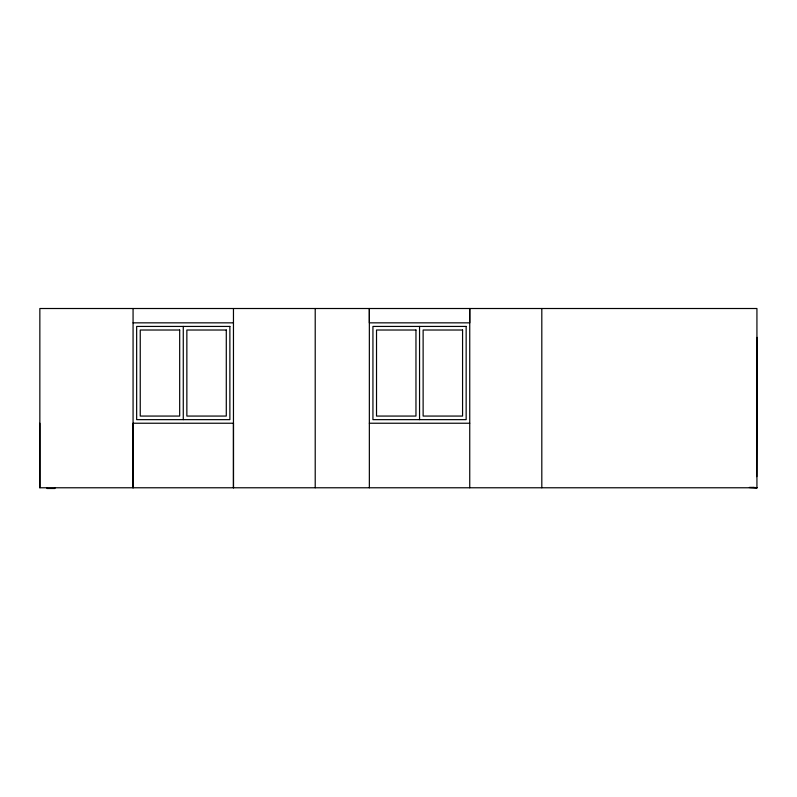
<?xml version="1.0" encoding="UTF-8"?>
<svg xmlns="http://www.w3.org/2000/svg" width="797" height="797" viewBox="0 0 797 797"><rect width="100%" height="100%" fill="white"/><g stroke="black" fill="none" stroke-linecap="round" stroke-linejoin="round"><path stroke-width="1.2" d="M39.85 487.774L39.85 308.509L756.931 308.509L756.931 487.774L39.85 487.774L39.85 423.237M756.751 476.646L757.15 337.38M133.069 322.845L233.461 322.845M369.35 423.237L469.742 423.237M541.811 308.509L541.811 487.774M469.742 487.774L469.742 308.509L469.742 322.845L369.35 322.845L369.35 308.509L369.35 487.774M419.551 326.431L419.551 419.65M315.213 308.509L315.213 487.774M233.461 308.509L233.461 487.774L233.461 423.237L133.069 423.237L133.069 487.774L133.069 308.509M183.27 326.431L183.27 419.65M54.913 487.774L54.913 488.491L47.023 488.491L47.023 487.774M229.875 326.431L136.656 326.431L136.656 419.65L229.875 419.65L229.875 326.431M466.155 326.431L372.936 326.431L372.936 419.65L466.155 419.65L466.155 326.431M179.684 330.018L140.242 330.018L140.242 416.064L179.684 416.064L179.684 330.018M226.288 330.018L186.857 330.018L186.857 416.064L226.288 416.064L226.288 330.018M415.964 330.018L376.523 330.018L376.523 416.064L415.964 416.064L415.964 330.018M462.569 330.018L423.127 330.018L423.127 416.064L462.569 416.064L462.569 330.018M753.245 487.395C739.686 487.326 767.262 488.372 753.245 487.395"/></g></svg>
